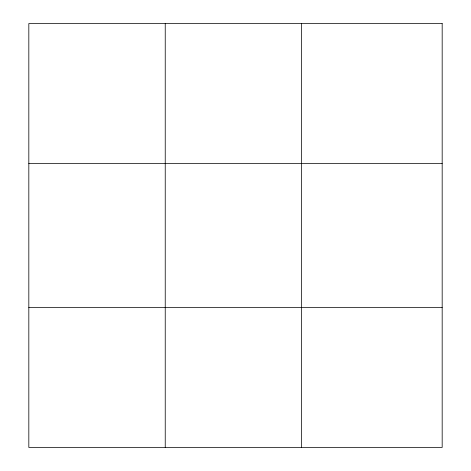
<?xml version="1.0" encoding="UTF-8"?>
<svg xmlns="http://www.w3.org/2000/svg" width="471" height="471" viewBox="0 0 471 471"><rect width="100%" height="100%" fill="white"/><g stroke="black" fill="none" stroke-linecap="round" stroke-linejoin="round"><path stroke-width="0.71" d="M165.233 23.55L165.233 447.45M301.634 23.55L301.634 447.45M28.825 163.437L442.175 163.437M28.825 307.563L442.175 307.563M442.175 23.55L442.175 447.45L28.825 447.45L28.825 23.55L442.175 23.55"/></g></svg>
